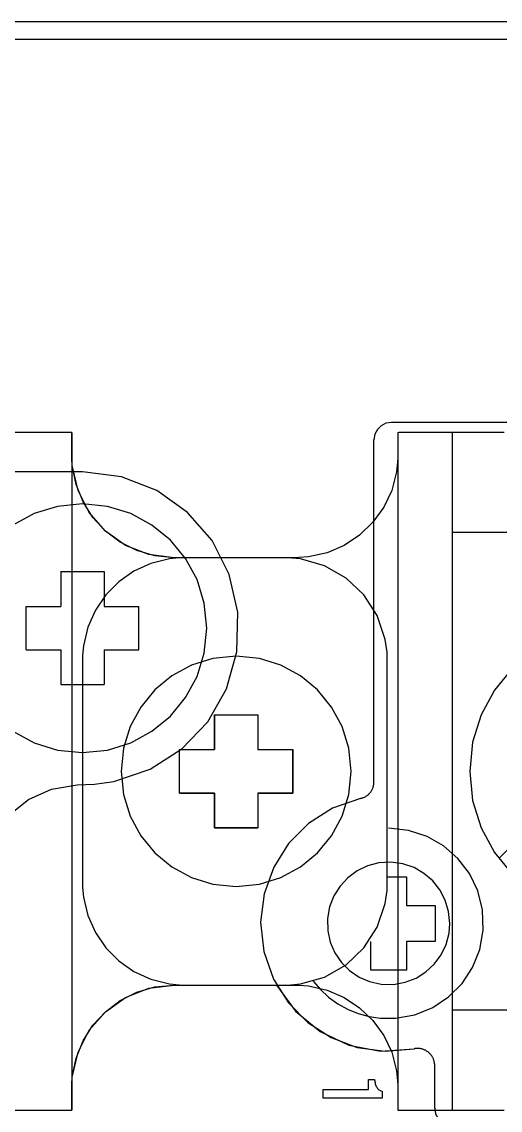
# Model space of a CAD drawing. Extents: x 1 to 47.7, y 0.2 to 33.4.
# Drawn here: x 32.378 to 32.929, y 10.859 to 12.112 of the extents above; entities that cross this region are included whole.
import ezdxf

# ---------------------------------------------------------------- set-up
doc = ezdxf.new("R2010")
doc.units = 0
doc.header["$MEASUREMENT"] = 0
for name, color, linetype in [('1_1__SCREW_TERMINAL_BLOCK_', 7, 'CONTINUOUS'), ('1_2__SCREW_TERMINAL_BLOCK_', 7, 'CONTINUOUS'), ('1_3__CONNECTORIZED_RELAY__', 7, 'CONTINUOUS'), ('1_4__CONNECTORIZED_RELAY__', 7, 'CONTINUOUS')]:
    doc.layers.add(name, color=color, linetype=linetype)

msp = doc.modelspace()

# ---------------------------------------------------------------- linework, layer by layer
at = {"layer": '1_1__SCREW_TERMINAL_BLOCK_'}
for points in [[(35.7684, 12.1115), (35.6209, 12.1115), (35.4715, 12.1115), (35.3202, 12.1115), (35.1673, 12.1115), (35.0127, 12.1115), (34.8566, 12.1115), (34.6991, 12.1115), (34.5404, 12.1115), (34.3804, 12.1115), (34.2193, 12.1115), (34.0572, 12.1115), (33.8942, 12.1115), (33.7305, 12.1115), (33.401, 12.1115), (33.0696, 12.1115), (32.4044, 12.1115), (32.0722, 12.1115), (31.7414, 12.1115), (31.4127, 12.1115)], [(31.4146, 12.0915), (31.5678, 12.0915), (31.8762, 12.0915), (32.1864, 12.0915), (32.4977, 12.0915), (33.1206, 12.0915), (33.4307, 12.0915), (33.7387, 12.0915), (33.8918, 12.0915), (34.0441, 12.0915), (34.1955, 12.0915), (34.3459, 12.0915), (34.4953, 12.0915), (34.6435, 12.0915), (34.7904, 12.0915), (34.936, 12.0915), (35.0801, 12.0915), (35.2226, 12.0915), (35.3635, 12.0915), (35.5027, 12.0915), (35.64, 12.0915), (35.7754, 12.0915)], [(32.5532, 11.4946), (32.5309, 11.4967), (32.51, 11.5028), (32.4909, 11.5124), (32.4739, 11.5252), (32.4595, 11.5408), (32.4482, 11.5589), (32.4401, 11.5789), (32.4358, 11.6006), (32.4352, 11.612), (32.4352, 11.613), (32.4352, 11.6148), (32.4352, 11.6221), (32.4352, 11.6375), (32.4352, 11.6386), (32.4316, 11.6386), (32.4151, 11.6386), (32.3863, 11.6386), (32.3458, 11.6386)], [(32.4352, 11.6386), (32.4352, 10.8586)], [(32.9332, 11.6386), (32.8854, 11.6386), (32.8487, 11.6386), (32.8239, 11.6386), (32.8118, 11.6386), (32.8107, 11.6384), (32.8107, 11.6336), (32.8107, 11.6168), (32.8107, 11.6128), (32.8107, 11.6101), (32.8104, 11.6044), (32.8091, 11.5933), (32.8036, 11.5721), (32.7944, 11.5526), (32.782, 11.5353), (32.7667, 11.5206), (32.749, 11.5088), (32.7292, 11.5003), (32.7078, 11.4955), (32.6965, 11.4947), (32.6927, 11.4946), (32.6922, 11.4946), (32.6844, 11.4946), (32.6694, 11.4946), (32.6497, 11.4946), (32.6058, 11.4946), (32.5866, 11.4946), (32.5724, 11.4946), (32.5658, 11.4946), (32.5645, 11.4946), (32.5588, 11.4944), (32.5476, 11.4932), (32.5263, 11.4879), (32.5068, 11.479), (32.4894, 11.4668), (32.4745, 11.4517), (32.4625, 11.4342), (32.4538, 11.4146), (32.4487, 11.3932), (32.4477, 11.3821), (32.4476, 11.3768), (32.4476, 11.376), (32.4476, 11.3709), (32.4476, 11.3615), (32.4476, 11.3321), (32.4476, 11.2928), (32.4476, 11.2486), (32.4476, 11.2044), (32.4476, 11.1651), (32.4476, 11.1357), (32.4476, 11.1263), (32.4476, 11.1212), (32.4476, 11.1205), (32.4477, 11.1151), (32.4487, 11.104), (32.4538, 11.0826), (32.4625, 11.063), (32.4745, 11.0455), (32.4894, 11.0304), (32.5068, 11.0182), (32.5263, 11.0093), (32.5476, 11.004), (32.5588, 11.0028), (32.5645, 11.0026), (32.5658, 11.0026), (32.5724, 11.0026), (32.5866, 11.0026), (32.6058, 11.0026), (32.6497, 11.0026), (32.6694, 11.0026), (32.6844, 11.0026), (32.6922, 11.0026), (32.6927, 11.0026), (32.6965, 11.0026), (32.7078, 11.0017), (32.7292, 10.9969), (32.749, 10.9884), (32.7667, 10.9766), (32.782, 10.9619), (32.7944, 10.9446), (32.8036, 10.9252), (32.8091, 10.904), (32.8104, 10.8928), (32.8107, 10.8871), (32.8107, 10.8844), (32.8107, 10.8804), (32.8107, 10.8636), (32.8107, 10.8588), (32.8118, 10.8586), (32.8239, 10.8586), (32.8487, 10.8586), (32.8854, 10.8586), (32.9332, 10.8586)], [(32.8107, 11.6386), (32.8107, 10.8586)], [(32.8732, 11.6386), (32.8732, 10.8586)], [(33.2482, 11.5235), (32.8732, 11.5235)], [(33.1613, 11.3826), (32.927, 11.1483)], [(32.9424, 11.3669), (32.922, 11.3422), (32.9066, 11.3137), (32.8968, 11.2823), (32.8934, 11.2486), (32.8968, 11.2149), (32.9066, 11.1835), (32.922, 11.1551), (32.9424, 11.1303)], [(32.5995, 11.3137), (32.6495, 11.3137)], [(32.5995, 11.3137), (32.5995, 11.2738)], [(32.6495, 11.3137), (32.6495, 11.2738)], [(32.5594, 11.2235), (32.5594, 11.2738)], [(32.5594, 11.2738), (32.5995, 11.2738)], [(32.6495, 11.2738), (32.6896, 11.2738)], [(32.6896, 11.2235), (32.6896, 11.2738)], [(32.5594, 11.2235), (32.5995, 11.2235)], [(32.5995, 11.2235), (32.5995, 11.1835)], [(32.6495, 11.2235), (32.6896, 11.2235)], [(32.6495, 11.2235), (32.6495, 11.1835)], [(32.5995, 11.1835), (32.6495, 11.1835)], [(32.3458, 10.8586), (32.3863, 10.8586), (32.4151, 10.8586), (32.4316, 10.8586), (32.4352, 10.8586), (32.4352, 10.8597), (32.4352, 10.8751), (32.4352, 10.8824), (32.4352, 10.8842), (32.4352, 10.8852), (32.4358, 10.8966), (32.4401, 10.9183), (32.4482, 10.9383), (32.4595, 10.9564), (32.4739, 10.972), (32.4909, 10.9848), (32.51, 10.9945), (32.5309, 11.0005), (32.5532, 11.0026)], [(33.2482, 10.9737), (32.8732, 10.9737)]]:
    msp.add_lwpolyline(points, dxfattribs=at)
msp.add_lwpolyline([(32.757, 11.2486), (32.7543, 11.2753), (32.7466, 11.3001), (32.7344, 11.3227), (32.7182, 11.3423), (32.6986, 11.3585), (32.6761, 11.3708), (32.6512, 11.3786), (32.6245, 11.3813), (32.5978, 11.3786), (32.5729, 11.3708), (32.5504, 11.3585), (32.5308, 11.3423), (32.5147, 11.3227), (32.5024, 11.3001), (32.4947, 11.2753), (32.492, 11.2486), (32.4947, 11.2219), (32.5024, 11.1971), (32.5147, 11.1746), (32.5308, 11.1549), (32.5504, 11.1387), (32.5729, 11.1264), (32.5978, 11.1187), (32.6245, 11.116), (32.6512, 11.1187), (32.6761, 11.1264), (32.6986, 11.1387), (32.7182, 11.1549), (32.7344, 11.1746), (32.7466, 11.1971), (32.7543, 11.2219)], close=True, dxfattribs=at)
at = {"layer": '1_2__SCREW_TERMINAL_BLOCK_'}
for points in [[(35.7684, 12.1115), (35.6209, 12.1115), (35.4715, 12.1115), (35.3202, 12.1115), (35.1673, 12.1115), (35.0127, 12.1115), (34.8566, 12.1115), (34.6991, 12.1115), (34.5404, 12.1115), (34.3804, 12.1115), (34.2193, 12.1115), (34.0572, 12.1115), (33.8942, 12.1115), (33.7305, 12.1115), (33.401, 12.1115), (33.0696, 12.1115), (32.4044, 12.1115), (32.0722, 12.1115), (31.7414, 12.1115), (31.4127, 12.1115)], [(31.4146, 12.0915), (31.5678, 12.0915), (31.8762, 12.0915), (32.1864, 12.0915), (32.4977, 12.0915), (33.1206, 12.0915), (33.4307, 12.0915), (33.7387, 12.0915), (33.8918, 12.0915), (34.0441, 12.0915), (34.1955, 12.0915), (34.3459, 12.0915), (34.4953, 12.0915), (34.6435, 12.0915), (34.7904, 12.0915), (34.936, 12.0915), (35.0801, 12.0915), (35.2226, 12.0915), (35.3635, 12.0915), (35.5027, 12.0915), (35.64, 12.0915), (35.7754, 12.0915)], [(32.8032, 11.6504), (32.7969, 11.6494), (32.7914, 11.6465), (32.7871, 11.6422), (32.7843, 11.6367), (32.7832, 11.6304)], [(35.4368, 11.6504), (32.8032, 11.6504)], [(32.3741, 10.8586), (32.3972, 10.8586), (32.4151, 10.8586), (32.4275, 10.8586), (32.4341, 10.8586), (32.4352, 10.8586), (32.4352, 10.8588), (32.4352, 10.8597), (32.4352, 10.8804), (32.4352, 10.8838), (32.4352, 10.8844), (32.4353, 10.889), (32.4358, 10.8966), (32.4424, 10.9252), (32.4554, 10.9506), (32.4739, 10.972), (32.497, 10.9884), (32.5238, 10.9989), (32.5532, 11.0026), (32.5554, 11.0026), (32.5616, 11.0026), (32.5828, 11.0026), (32.6402, 11.0026), (32.6649, 11.0026), (32.6791, 11.0026), (32.6836, 11.0027), (32.6985, 11.004), (32.7264, 11.0119), (32.7511, 11.026), (32.7716, 11.0455), (32.7869, 11.0694), (32.7961, 11.0967), (32.7982, 11.1114), (32.7985, 11.1189), (32.7985, 11.1212), (32.7985, 11.129), (32.7985, 11.1441), (32.7985, 11.1651), (32.7985, 11.1905), (32.7985, 11.2486), (32.7985, 11.3067), (32.7985, 11.3321), (32.7985, 11.3531), (32.7985, 11.3682), (32.7985, 11.376), (32.7985, 11.3783), (32.7982, 11.3858), (32.7961, 11.4005), (32.7869, 11.4279), (32.7716, 11.4517), (32.7511, 11.4712), (32.7264, 11.4853), (32.6985, 11.4932), (32.6836, 11.4946), (32.6791, 11.4946), (32.6649, 11.4946), (32.6402, 11.4946), (32.5828, 11.4946), (32.5616, 11.4946), (32.5554, 11.4946), (32.5532, 11.4946), (32.5238, 11.4983), (32.497, 11.5088), (32.4739, 11.5252), (32.4554, 11.5466), (32.4424, 11.5721), (32.4358, 11.6006), (32.4353, 11.6082), (32.4352, 11.6128), (32.4352, 11.6134), (32.4352, 11.6168), (32.4352, 11.6375), (32.4352, 11.6384), (32.4352, 11.6386), (32.4341, 11.6386), (32.4275, 11.6386), (32.4151, 11.6386), (32.3972, 11.6386), (32.3741, 11.6386)], [(32.4352, 11.6386), (32.4352, 10.8586)], [(32.7832, 11.4336), (32.7832, 11.6304)], [(32.6896, 11.2738), (32.6896, 11.2235), (32.6495, 11.2235), (32.6495, 11.1835), (32.5995, 11.1835), (32.5995, 11.2235), (32.5594, 11.2235), (32.5594, 11.2738), (32.5995, 11.2738), (32.5995, 11.3137), (32.6495, 11.3137), (32.6495, 11.2738), (32.6896, 11.2738)], [(32.7132, 11.0071), (32.7215, 10.9974), (32.731, 10.9887), (32.7414, 10.9812), (32.7527, 10.9749), (32.7648, 10.9699), (32.7776, 10.9664), (32.7909, 10.9645), (32.8078, 10.9644), (32.8303, 10.9684), (32.8509, 10.9767), (32.8692, 10.9889), (32.8847, 11.0044), (32.8968, 11.0227), (32.9051, 11.0434), (32.9091, 11.0658), (32.9083, 11.0891), (32.9028, 11.111), (32.8932, 11.1309), (32.8799, 11.1483), (32.8634, 11.1628), (32.8443, 11.1738), (32.823, 11.1807), (32.8, 11.1831)], [(32.7985, 11.1274), (32.8206, 11.1274), (32.8206, 11.0944), (32.8538, 11.0944), (32.8538, 11.0529), (32.8206, 11.0529), (32.8206, 11.0199), (32.7794, 11.0199), (32.7794, 11.0529)], [(32.671, 11.0026), (32.6928, 10.9726), (32.7212, 10.9492), (32.7544, 10.9336), (32.7909, 10.9266), (32.8293, 10.9293)], [(32.8532, 10.9097), (32.8532, 10.9105), (32.8531, 10.9113), (32.853, 10.9122), (32.8529, 10.913), (32.8527, 10.9138), (32.8526, 10.9145), (32.8524, 10.9153), (32.8522, 10.9161), (32.8519, 10.9169), (32.8516, 10.9176), (32.8513, 10.9183), (32.851, 10.9191), (32.8506, 10.9198), (32.8501, 10.9205), (32.8497, 10.9211), (32.8492, 10.9218), (32.8487, 10.9224), (32.8481, 10.923), (32.8476, 10.9236), (32.847, 10.9242), (32.8464, 10.9247), (32.8458, 10.9253), (32.8452, 10.9258), (32.8445, 10.9262), (32.8438, 10.9267), (32.8432, 10.9271), (32.8424, 10.9275), (32.8417, 10.9278), (32.841, 10.9281), (32.8402, 10.9284), (32.8395, 10.9287), (32.8387, 10.9289), (32.8379, 10.9291), (32.8371, 10.9293), (32.8363, 10.9295), (32.8355, 10.9296), (32.8347, 10.9296), (32.8339, 10.9297), (32.8331, 10.9297), (32.8323, 10.9297), (32.8315, 10.9296), (32.8309, 10.9295), (32.8307, 10.9295), (32.8305, 10.9295), (32.8303, 10.9295), (32.8301, 10.9294), (32.8299, 10.9294), (32.8297, 10.9294), (32.8295, 10.9293), (32.8293, 10.9293)], [(32.8532, 10.8608), (32.8532, 10.9097)], [(32.8532, 10.8608), (32.8542, 10.8545), (32.8571, 10.849), (32.8614, 10.8447), (32.8669, 10.8419), (32.8732, 10.8409)]]:
    msp.add_lwpolyline(points, dxfattribs=at)
msp.add_lwpolyline([(32.757, 11.2486), (32.7543, 11.2753), (32.7466, 11.3001), (32.7344, 11.3227), (32.7182, 11.3423), (32.6986, 11.3585), (32.6761, 11.3708), (32.6512, 11.3786), (32.6245, 11.3813), (32.5978, 11.3786), (32.5729, 11.3708), (32.5504, 11.3585), (32.5308, 11.3423), (32.5147, 11.3227), (32.5024, 11.3001), (32.4947, 11.2753), (32.492, 11.2486), (32.4947, 11.2219), (32.5024, 11.1971), (32.5147, 11.1746), (32.5308, 11.1549), (32.5504, 11.1387), (32.5729, 11.1264), (32.5978, 11.1187), (32.6245, 11.116), (32.6512, 11.1187), (32.6761, 11.1264), (32.6986, 11.1387), (32.7182, 11.1549), (32.7344, 11.1746), (32.7466, 11.1971), (32.7543, 11.2219)], close=True, dxfattribs=at)
at = {"layer": '1_3__CONNECTORIZED_RELAY__'}
for points in [[(35.7358, 12.1115), (35.5879, 12.1115), (35.438, 12.1115), (35.2864, 12.1115), (35.1331, 12.1115), (34.9781, 12.1115), (34.8217, 12.1115), (34.664, 12.1115), (34.5049, 12.1115), (34.3447, 12.1115), (34.1834, 12.1115), (34.0211, 12.1115), (33.8579, 12.1115), (33.694, 12.1115), (33.3643, 12.1115), (33.0327, 12.1115), (32.7002, 12.1115), (32.0354, 12.1115), (31.7047, 12.1115), (31.3764, 12.1115)], [(31.3751, 12.0915), (31.6139, 12.0915), (31.8544, 12.0915), (32.096, 12.0915), (33.0671, 12.0915), (33.3092, 12.0915), (33.5503, 12.0915), (33.7901, 12.0915), (34.0282, 12.0915), (34.2642, 12.0915), (34.4978, 12.0915), (34.7285, 12.0915), (34.8427, 12.0915), (34.9561, 12.0915), (35.0686, 12.0915), (35.1802, 12.0915), (35.2908, 12.0915), (35.4003, 12.0915), (35.5088, 12.0915), (35.6162, 12.0915), (35.7225, 12.0915)], [(32.3627, 11.1983), (32.3853, 11.2161), (32.4118, 11.2281), (32.4413, 11.2333), (32.4613, 11.234), (32.4837, 11.2371), (32.5254, 11.2512), (32.5619, 11.2746), (32.5917, 11.3058), (32.6133, 11.3435), (32.6254, 11.3862), (32.6265, 11.432), (32.6165, 11.4754), (32.5967, 11.5142), (32.5684, 11.5467), (32.5332, 11.5718), (32.4924, 11.5878), (32.4474, 11.5935), (32.4445, 11.5935), (32.4359, 11.5935), (32.4218, 11.5935), (32.4025, 11.5935), (32.3781, 11.5935), (32.349, 11.5935)], [(32.3674, 11.2948), (32.3917, 11.2816), (32.4186, 11.2732), (32.4474, 11.2703), (32.4763, 11.2732), (32.5032, 11.2816), (32.5275, 11.2948), (32.5487, 11.3123), (32.5662, 11.3335), (32.5795, 11.3578), (32.5878, 11.3847), (32.5907, 11.4136), (32.5878, 11.4424), (32.5795, 11.4693), (32.5662, 11.4936), (32.5487, 11.5147), (32.5275, 11.5322), (32.5032, 11.5454), (32.4763, 11.5537), (32.4474, 11.5566), (32.4186, 11.5537), (32.3917, 11.5454), (32.3674, 11.5322)], [(32.4224, 11.4788), (32.4726, 11.4788)], [(32.4224, 11.4788), (32.4224, 11.4385)], [(32.4726, 11.4788), (32.4726, 11.4385)], [(32.3825, 11.3885), (32.3825, 11.4385)], [(32.3825, 11.4385), (32.4224, 11.4385)], [(32.4726, 11.4385), (32.5125, 11.4385)], [(32.5125, 11.3885), (32.5125, 11.4385)], [(32.3825, 11.3885), (32.4224, 11.3885)], [(32.4224, 11.3885), (32.4224, 11.3485)], [(32.4726, 11.3885), (32.4726, 11.3485)], [(32.4726, 11.3885), (32.5125, 11.3885)], [(32.4224, 11.3485), (32.4726, 11.3485)]]:
    msp.add_lwpolyline(points, dxfattribs=at)
msp.add_lwpolyline([(32.7246, 10.8823), (32.7266, 10.8823), (32.7319, 10.8823), (32.7395, 10.8823), (32.7484, 10.8823), (32.7576, 10.8823), (32.7659, 10.8823), (32.7725, 10.8823), (32.7763, 10.8823), (32.7768, 10.8825), (32.7768, 10.8833), (32.7768, 10.8848), (32.7768, 10.8867), (32.7768, 10.8887), (32.7768, 10.8907), (32.7768, 10.8924), (32.7768, 10.8936), (32.7768, 10.894), (32.7771, 10.894), (32.7778, 10.894), (32.7788, 10.894), (32.78, 10.894), (32.7812, 10.894), (32.7824, 10.894), (32.7832, 10.894), (32.7838, 10.894), (32.7839, 10.8934), (32.784, 10.8922), (32.7842, 10.8911), (32.7844, 10.89), (32.7847, 10.8889), (32.785, 10.8879), (32.7854, 10.8869), (32.7858, 10.886), (32.7863, 10.8851), (32.7867, 10.8843), (32.7873, 10.8835), (32.7879, 10.8828), (32.7886, 10.8822), (32.7894, 10.8817), (32.7903, 10.8813), (32.7912, 10.8809), (32.7922, 10.8806), (32.7927, 10.8804), (32.7927, 10.8798), (32.7927, 10.8788), (32.7927, 10.8775), (32.7927, 10.8761), (32.7927, 10.8748), (32.7927, 10.8736), (32.7927, 10.8728), (32.7927, 10.8725), (32.7901, 10.8725), (32.7831, 10.8725), (32.7732, 10.8725), (32.7617, 10.8725), (32.7497, 10.8725), (32.7388, 10.8725), (32.7302, 10.8725), (32.7253, 10.8725), (32.7246, 10.8726), (32.7246, 10.8733), (32.7246, 10.8745), (32.7246, 10.8761), (32.7246, 10.8778), (32.7246, 10.8795), (32.7246, 10.881), (32.7246, 10.882)], close=True, dxfattribs=at)
at = {"layer": '1_4__CONNECTORIZED_RELAY__'}
for points in [[(35.7113, 12.1115), (35.5589, 12.1115), (35.4045, 12.1115), (35.2482, 12.1115), (35.0902, 12.1115), (34.9305, 12.1115), (34.7693, 12.1115), (34.6067, 12.1115), (34.4427, 12.1115), (34.2776, 12.1115), (34.1113, 12.1115), (33.9441, 12.1115), (33.7761, 12.1115), (33.4377, 12.1115), (33.0973, 12.1115), (32.7557, 12.1115), (32.0722, 12.1115), (31.7322, 12.1115), (31.3946, 12.1115)], [(31.4176, 12.0915), (31.734, 12.0915), (32.0527, 12.0915), (32.3731, 12.0915), (33.0151, 12.0915), (33.3351, 12.0915), (33.6533, 12.0915), (33.8115, 12.0915), (33.9689, 12.0915), (34.1254, 12.0915), (34.281, 12.0915), (34.4355, 12.0915), (34.5888, 12.0915), (34.7408, 12.0915), (34.8914, 12.0915), (35.0406, 12.0915), (35.1881, 12.0915), (35.3339, 12.0915), (35.4779, 12.0915), (35.6201, 12.0915), (35.7601, 12.0915)], [(32.8032, 11.6504), (32.7969, 11.6494), (32.7914, 11.6465), (32.7871, 11.6422), (32.7843, 11.6367), (32.7832, 11.6304)], [(35.4368, 11.6504), (32.8032, 11.6504)], [(32.7832, 11.2368), (32.7832, 11.6304)], [(32.3627, 11.1983), (32.3853, 11.2161), (32.4118, 11.2281), (32.4413, 11.2333), (32.4613, 11.234), (32.4837, 11.2371), (32.5254, 11.2512), (32.5619, 11.2746), (32.5917, 11.3058), (32.6133, 11.3435), (32.6254, 11.3862), (32.6265, 11.432), (32.6165, 11.4754), (32.5967, 11.5142), (32.5684, 11.5467), (32.5332, 11.5718), (32.4924, 11.5878), (32.4474, 11.5935), (32.4445, 11.5935), (32.4359, 11.5935), (32.4218, 11.5935), (32.4025, 11.5935), (32.3781, 11.5935), (32.349, 11.5935)], [(32.3674, 11.2948), (32.3917, 11.2816), (32.4186, 11.2732), (32.4474, 11.2703), (32.4763, 11.2732), (32.5032, 11.2816), (32.5275, 11.2948), (32.5487, 11.3123), (32.5662, 11.3335), (32.5795, 11.3578), (32.5878, 11.3847), (32.5907, 11.4136), (32.5878, 11.4424), (32.5795, 11.4693), (32.5662, 11.4936), (32.5487, 11.5147), (32.5275, 11.5322), (32.5032, 11.5454), (32.4763, 11.5537), (32.4474, 11.5566), (32.4186, 11.5537), (32.3917, 11.5454), (32.3674, 11.5322)], [(32.4224, 11.4788), (32.4726, 11.4788)], [(32.4224, 11.4788), (32.4224, 11.4385)], [(32.4726, 11.4788), (32.4726, 11.4385)], [(32.3825, 11.3885), (32.3825, 11.4385)], [(32.3825, 11.4385), (32.4224, 11.4385)], [(32.4726, 11.4385), (32.5125, 11.4385)], [(32.5125, 11.3885), (32.5125, 11.4385)], [(32.3825, 11.3885), (32.4224, 11.3885)], [(32.4224, 11.3885), (32.4224, 11.3485)], [(32.4726, 11.3885), (32.4726, 11.3485)], [(32.4726, 11.3885), (32.5125, 11.3885)], [(32.4224, 11.3485), (32.4726, 11.3485)], [(32.7676, 11.2173), (32.7685, 11.2176), (32.7693, 11.2178), (32.7701, 11.2181), (32.7708, 11.2184), (32.7716, 11.2187), (32.7724, 11.2191), (32.7731, 11.2194), (32.7739, 11.2198), (32.7746, 11.2203), (32.7752, 11.2208), (32.7759, 11.2213), (32.7765, 11.2218), (32.7772, 11.2224), (32.7777, 11.223), (32.7783, 11.2237), (32.7788, 11.2243), (32.7794, 11.225), (32.7799, 11.2257), (32.7803, 11.2264), (32.7808, 11.2271), (32.7811, 11.2279), (32.7815, 11.2286), (32.7818, 11.2294), (32.7821, 11.2302), (32.7823, 11.231), (32.7825, 11.2318), (32.7827, 11.2326), (32.7829, 11.2334), (32.783, 11.2343), (32.7831, 11.2351), (32.7832, 11.2359), (32.7832, 11.2368)], [(32.7676, 11.2173), (32.7356, 11.2061), (32.7078, 11.1885), (32.6849, 11.1655), (32.6677, 11.1382), (32.6567, 11.1077), (32.6527, 11.0751), (32.6563, 11.0413), (32.6673, 11.0096), (32.6846, 10.9821), (32.7071, 10.9594), (32.7338, 10.9421), (32.7637, 10.9309), (32.7959, 10.9264), (32.8293, 10.9293)], [(32.8532, 10.9097), (32.8532, 10.9105), (32.8531, 10.9113), (32.853, 10.9122), (32.8529, 10.913), (32.8527, 10.9138), (32.8526, 10.9145), (32.8524, 10.9153), (32.8522, 10.9161), (32.8519, 10.9169), (32.8516, 10.9176), (32.8513, 10.9183), (32.851, 10.9191), (32.8506, 10.9198), (32.8501, 10.9205), (32.8497, 10.9211), (32.8492, 10.9218), (32.8487, 10.9224), (32.8481, 10.923), (32.8476, 10.9236), (32.847, 10.9242), (32.8464, 10.9247), (32.8458, 10.9253), (32.8452, 10.9258), (32.8445, 10.9262), (32.8438, 10.9267), (32.8432, 10.9271), (32.8424, 10.9275), (32.8417, 10.9278), (32.841, 10.9281), (32.8402, 10.9284), (32.8395, 10.9287), (32.8387, 10.9289), (32.8379, 10.9291), (32.8371, 10.9293), (32.8363, 10.9295), (32.8355, 10.9296), (32.8347, 10.9296), (32.8339, 10.9297), (32.8331, 10.9297), (32.8323, 10.9297), (32.8315, 10.9296), (32.8309, 10.9295), (32.8307, 10.9295), (32.8305, 10.9295), (32.8303, 10.9295), (32.8301, 10.9294), (32.8299, 10.9294), (32.8297, 10.9294), (32.8295, 10.9293), (32.8293, 10.9293)], [(32.8532, 10.8608), (32.8532, 10.9097)], [(32.8532, 10.8608), (32.8542, 10.8545), (32.8571, 10.849), (32.8614, 10.8447), (32.8669, 10.8419), (32.8732, 10.8409)]]:
    msp.add_lwpolyline(points, dxfattribs=at)
msp.add_lwpolyline([(32.8705, 11.0736), (32.8691, 11.0875), (32.8652, 11.1004), (32.859, 11.1122), (32.8508, 11.1225), (32.8408, 11.1311), (32.8293, 11.1378), (32.8165, 11.1422), (32.8028, 11.1441), (32.7888, 11.1433), (32.7757, 11.1398), (32.7637, 11.1341), (32.753, 11.1262), (32.7441, 11.1165), (32.737, 11.1053), (32.7321, 11.0928), (32.7297, 11.0793), (32.73, 11.0652), (32.7329, 11.0519), (32.7383, 11.0396), (32.7457, 11.0286), (32.755, 11.0193), (32.766, 11.0119), (32.7782, 11.0066), (32.7916, 11.0036), (32.8056, 11.0033), (32.8192, 11.0058), (32.8317, 11.0106), (32.8429, 11.0177), (32.8526, 11.0266), (32.8604, 11.0373), (32.8662, 11.0493), (32.8696, 11.0625), (32.8705, 11.0736), (32.8705, 11.0736), (32.8705, 11.0736), (32.8705, 11.0736), (32.8705, 11.0736), (32.8705, 11.0736), (32.8705, 11.0736), (32.8705, 11.0736)], close=True, dxfattribs=at)

doc.saveas('drawing.dxf')
